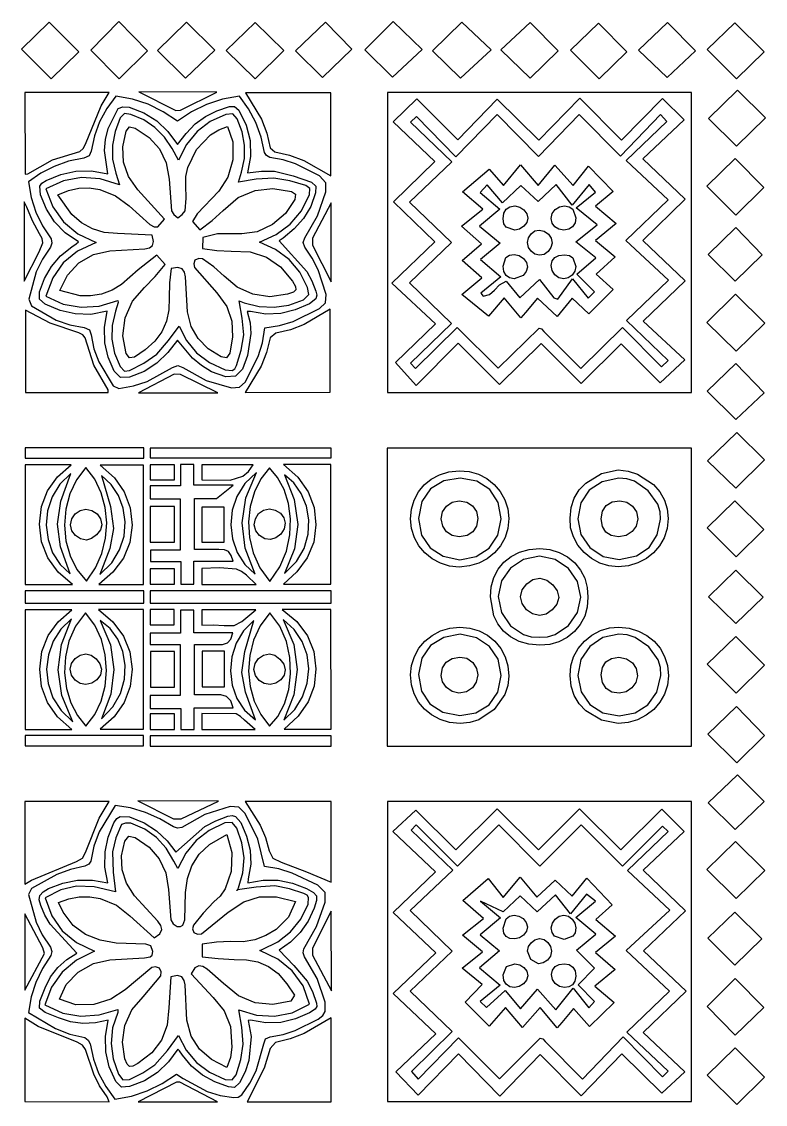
# Model space of a CAD drawing. Header units: millimetres. Extents: x 0 to 526, y 349 to 1015.
# Drawn here: x 462.5 to 525.5, y 669.6 to 761.3 of the extents above; entities that cross this region are included whole.
import ezdxf

# ---------------------------------------------------------------- set-up
doc = ezdxf.new("R2010")
doc.units = ezdxf.units.MM
doc.layers.get('0').update_dxf_attribs({"linetype": 'CONTINUOUS'})

msp = doc.modelspace()

# ---------------------------------------------------------------- linework, layer by layer
at = {"color": 7}
for points in [[(467.377, 758.7249), (464.879, 761.2355), (462.539, 758.9443), (465.039, 756.4326)], [(473.209, 758.7873), (470.774, 761.2677), (468.403, 758.8497), (470.806, 756.4326)], [(478.913, 758.8497), (476.51, 761.2355), (474.043, 758.8185), (476.414, 756.4951)], [(484.745, 758.8185), (482.31, 761.2043), (479.875, 758.8185), (482.31, 756.4326)], [(490.513, 758.9443), (488.27, 761.2355), (485.739, 758.7873), (488.013, 756.5273)], [(496.474, 758.9121), (494.006, 761.2668), (491.602, 758.8809), (493.942, 756.5575)], [(502.305, 758.8819), (499.838, 761.2355), (497.339, 758.7873), (499.709, 756.4951)], [(507.976, 758.7873), (505.606, 761.2043), (503.138, 758.8819), (505.606, 756.4951)], [(513.808, 758.7249), (511.405, 761.1419), (509.034, 758.8497), (511.469, 756.4326)], [(519.609, 758.7873), (517.237, 761.2043), (514.802, 758.8497), (517.205, 756.5273)], [(525.441, 758.7239), (522.941, 761.1731), (520.602, 758.9121), (523.101, 756.4326)], [(525.536, 753.1358), (523.166, 755.4592), (520.73, 753.0733), (523.101, 750.7187)], [(463.052, 748.3953), (465.142, 749.5726), (467.474, 750.2798), (467.751, 750.5226), (467.955, 750.907), (469.268, 754.1404), (469.941, 755.2709), (462.796, 755.2709), (462.828, 748.3641)], [(472.008, 730.4263), (473.17, 730.8028), (475.325, 731.9762), (475.757, 732.1645), (476.189, 731.9762), (478.16, 730.8896), (480.323, 730.2497), (480.996, 730.3122), (481.477, 730.7521), (482.587, 732.9146), (482.95, 734.0851), (483.143, 735.3355), (484.378, 735.5374), (485.546, 735.8925), (487.758, 736.9684), (488.286, 737.4707), (488.334, 738.1613), (487.653, 740.2643), (487.162, 741.2514), (486.54, 742.18), (486.372, 742.5721), (486.54, 742.9642), (487.613, 744.8165), (488.302, 746.8571), (488.294, 747.6149), (487.758, 748.207), (485.743, 749.2156), (484.679, 749.5628), (483.559, 749.7774), (483.288, 749.9218), (483.111, 750.1852), (482.817, 751.4961), (482.366, 752.7358), (481.759, 753.8936), (480.996, 754.9568), (479.539, 754.7032), (478.188, 754.2467), (476.927, 753.6196), (475.741, 752.8539), (474.525, 753.6459), (473.262, 754.2702), (471.933, 754.712), (470.518, 754.9568), (469.751, 753.9093), (469.141, 752.7866), (468.698, 751.5888), (468.436, 750.311), (468.26, 749.8945), (467.795, 749.714), (466.495, 749.4536), (465.287, 749.0156), (464.163, 748.4255), (463.116, 747.7047), (463.349, 746.384), (463.753, 745.1462), (464.319, 743.9786), (465.039, 742.8706), (465.091, 742.5253), (464.974, 742.18), (464.293, 741.1616), (463.774, 740.0877), (463.148, 737.7838), (463.372, 737.219), (465.467, 735.9988), (466.612, 735.5989), (467.826, 735.3667), (468.287, 735.1707), (468.436, 734.7386), (468.667, 733.573), (469.064, 732.4707), (470.294, 730.438), (470.774, 730.2185)], [(475.997, 753.7639), (479.073, 755.3021), (472.473, 755.3334), (475.613, 753.7327)], [(488.718, 755.2397), (481.509, 755.2397), (482.85, 753.0109), (483.307, 751.8316), (483.592, 750.5929), (483.976, 750.2476), (485.24, 749.9686), (486.443, 749.5219), (488.718, 748.207)], [(519.288, 755.2709), (493.525, 755.2709), (493.525, 729.8732), (519.288, 729.8732)], [(494.198, 732.4161), (497.595, 735.6808), (493.909, 739.1338), (497.53, 742.6189), (494.038, 746.0094), (497.53, 749.4321), (494.006, 752.7905), (496.025, 754.7374), (499.485, 751.2522), (502.817, 754.7062), (506.343, 751.221), (509.835, 754.7998), (513.36, 751.221), (516.82, 754.7686), (518.647, 752.9475), (515.154, 749.6516), (518.743, 746.2299), (515.154, 742.7447), (518.743, 739.323), (515.186, 735.9003), (518.711, 732.6356), (516.628, 730.6887), (513.328, 733.9856), (509.931, 730.6263), (506.535, 734.0168), (503.01, 730.5326), (499.517, 734.048), (495.96, 730.4692)], [(470.39, 731.6621), (469.862, 732.859), (469.581, 734.0763), (469.552, 735.358), (469.781, 736.7479), (468.41, 736.4836), (467.082, 736.5167), (465.789, 736.8142), (464.526, 737.3449), (464.045, 737.7682), (464.045, 738.3808), (464.48, 739.5093), (465.075, 740.5315), (465.843, 741.4357), (466.801, 742.2112), (467.153, 742.4619), (467.346, 742.6189), (466.219, 743.3836), (465.323, 744.3064), (464.638, 745.3832), (464.141, 746.6064), (464.081, 747.336), (464.263, 747.6042), (464.622, 747.8305), (465.862, 748.3387), (467.138, 748.6196), (468.462, 748.6469), (469.845, 748.3953), (469.561, 750.3461), (469.633, 751.2961), (469.877, 752.2257), (470.711, 753.921), (471.103, 754.0507), (471.639, 754.0156), (472.893, 753.5552), (473.979, 752.8578), (474.92, 751.9536), (475.741, 750.8757), (476.478, 751.7858), (477.225, 752.6168), (478.101, 753.2499), (479.078, 753.7239), (480.132, 754.078), (480.568, 754.0975), (480.932, 753.7639), (481.547, 752.4978), (481.89, 751.1937), (481.937, 749.8477), (481.67, 748.4587), (482.843, 748.6079), (483.944, 748.6157), (485.538, 748.2031), (487.085, 747.6735), (487.465, 747.336), (487.437, 746.7634), (487.025, 745.6124), (486.42, 744.6009), (485.634, 743.7123), (484.681, 742.933), (484.361, 742.7135), (486.7, 740.1072), (487.132, 739.3113), (487.469, 738.4432), (487.533, 738.0959), (487.449, 737.8043), (486.924, 737.3761), (485.715, 736.863), (484.485, 736.5636), (483.225, 736.506), (481.926, 736.7167), (481.637, 736.7167), (481.895, 735.7803), (481.965, 734.8527), (481.67, 733.0121), (481.243, 731.8338), (480.663, 731.2388), (479.826, 731.1842), (478.625, 731.6309), (477.769, 732.1411), (477.014, 732.7653), (475.741, 734.2996), (474.925, 733.2442), (473.995, 732.3527), (472.92, 731.6504), (471.671, 731.1598), (470.923, 731.1286)], [(471.671, 731.7255), (472.885, 732.3449), (473.979, 733.1067), (474.985, 734.2645), (475.87, 735.4926), (476.503, 734.2782), (477.355, 733.2403), (478.442, 732.4025), (479.778, 731.788), (480.379, 731.7294), (480.599, 731.8718), (480.74, 732.1645), (481.128, 733.4403), (481.348, 734.7386), (481.217, 736.1714), (480.964, 737.6277), (481.381, 737.4707), (482.653, 737.1605), (483.92, 737.0893), (485.175, 737.2717), (486.412, 737.7214), (486.852, 738.1574), (486.764, 738.7573), (486.106, 740.0672), (485.198, 741.1314), (484.056, 741.9673), (482.694, 742.5877), (484.09, 743.2471), (485.278, 744.1181), (486.231, 745.2369), (486.924, 746.6376), (486.956, 747.1321), (486.604, 747.3906), (485.258, 747.7759), (483.912, 748.0188), (482.418, 747.9173), (480.9, 747.6735), (481.157, 748.5211), (481.421, 749.6828), (481.425, 750.8172), (481.206, 751.9341), (480.804, 753.0421), (480.419, 753.4537), (479.843, 753.4186), (478.5, 752.8061), (477.395, 751.9545), (476.513, 750.8631), (475.837, 749.5258), (475.292, 750.5304), (474.629, 751.4941), (473.835, 752.3047), (472.895, 752.9495), (471.8, 753.4186), (471.263, 753.4781), (470.871, 753.1358), (470.451, 751.9809), (470.226, 750.8172), (470.235, 749.635), (470.517, 748.4275), (470.838, 747.454), (469.195, 747.9515), (467.618, 748.0695), (466.089, 747.7934), (464.59, 747.1087), (465.193, 745.589), (466.096, 744.3259), (467.312, 743.3163), (468.852, 742.5565), (467.28, 741.8317), (466.06, 740.8378), (465.17, 739.5717), (464.59, 738.0355), (466.068, 737.3537), (467.574, 737.0815), (469.11, 737.1917), (470.678, 737.659), (470.711, 737.5019), (470.486, 736.7479), (470.204, 735.554), (470.174, 734.3738), (470.396, 733.2121), (470.871, 732.0708), (471.247, 731.6855)], [(513.428, 735.3784), (516.739, 732.0406), (517.313, 732.5761), (513.76, 735.9637), (517.344, 739.3805), (513.727, 742.7359), (517.314, 746.1938), (513.757, 749.5209), (517.2, 752.8266), (516.64, 753.3962), (513.266, 749.8789), (509.776, 753.4001), (506.313, 749.8506), (502.82, 753.3981), (499.327, 749.8194), (495.982, 753.247), (495.472, 752.7573), (498.988, 749.399), (495.397, 745.9743), (498.954, 742.5584), (495.398, 739.1601), (498.949, 735.712), (495.476, 732.3654), (495.91, 731.9031), (499.421, 735.3804), (502.916, 731.9226), (506.375, 735.3111), (506.58, 735.2546), (506.783, 735.0361), (509.903, 731.8953)], [(479.426, 732.8863), (478.35, 733.5778), (477.495, 734.4333), (476.894, 735.4653), (476.574, 736.6855), (476.414, 739.6683), (476.328, 740.0585), (476.129, 740.3433), (475.77, 740.4623), (475.197, 740.3589), (475.068, 739.1425), (475.036, 737.8784), (475.003, 736.8542), (474.799, 735.9003), (474.41, 735.0175), (473.819, 734.205), (473.001, 733.4832), (472.088, 732.8551), (471.663, 732.8004), (471.384, 733.1691), (471.097, 734.6781), (471.303, 736.1988), (471.942, 737.6014), (472.954, 738.7573), (473.855, 739.6956), (474.684, 740.7042), (473.979, 741.4884), (472.408, 740.2643), (471.01, 739.0167), (470.214, 738.5251), (469.301, 738.1925), (468.385, 738.0472), (467.502, 738.0667), (465.776, 738.5066), (466.41, 739.8078), (467.385, 740.8456), (468.614, 741.5528), (470.006, 741.8659), (472.985, 742.0229), (473.356, 742.1117), (473.615, 742.3087), (473.711, 742.654), (473.594, 743.1837), (470.646, 743.3407), (469.541, 743.4275), (468.531, 743.7299), (467.618, 744.2371), (466.801, 744.9423), (465.615, 746.6064), (466.5, 746.979), (467.381, 747.1672), (468.269, 747.1848), (469.172, 747.0453), (470.502, 746.5313), (471.639, 745.6641), (473.402, 744.0947), (473.759, 743.8811), (474.075, 743.8908), (474.651, 744.5346), (472.376, 747.0141), (471.582, 748.1602), (471.159, 749.3804), (471.097, 750.6651), (471.384, 752.0062), (471.671, 752.3554), (472.152, 752.2569), (473.333, 751.4659), (474.219, 750.4914), (474.792, 749.317), (475.036, 747.9251), (475.228, 745.2564), (475.441, 744.9462), (475.773, 744.6595), (476.149, 744.9462), (476.382, 745.2564), (476.486, 746.3235), (476.446, 747.3906), (476.441, 748.1446), (476.605, 748.9259), (477.355, 750.4407), (478.533, 751.6775), (479.23, 752.1125), (479.97, 752.3827), (480.414, 751.0923), (480.419, 749.5687), (480.016, 748.087), (479.234, 746.9205), (477.407, 745.0047), (477.022, 744.3454), (477.632, 743.6548), (478.673, 744.4361), (479.618, 745.2876), (480.889, 746.3674), (482.31, 746.9829), (483.827, 747.1507), (485.386, 746.8883), (485.723, 746.6493), (485.674, 746.1977), (484.901, 745.0272), (483.792, 744.083), (482.502, 743.4743), (481.188, 743.3095), (479.138, 743.3095), (477.888, 742.9954), (477.856, 742.0541), (479.073, 741.8854), (480.291, 741.8337), (481.891, 741.781), (483.284, 741.3401), (484.477, 740.5101), (485.483, 739.2908), (485.742, 738.8499), (485.778, 738.5651), (485.563, 738.3681), (485.066, 738.1925), (483.571, 737.9779), (482.122, 738.1964), (480.799, 738.7973), (479.683, 739.7307), (478.817, 740.5003), (477.856, 741.1753), (477.535, 741.2104), (477.215, 741.0807), (477.115, 740.7666), (477.183, 740.4525), (479.073, 738.3183), (479.911, 737.1605), (480.34, 735.912), (480.407, 734.5874), (480.162, 733.2003), (479.903, 732.7965)], [(503.398, 737.8891), (502.078, 736.3363), (499.825, 738.1525), (501.518, 739.5795), (499.854, 741.0524), (501.486, 742.4667), (499.805, 743.9572), (501.599, 745.393), (499.869, 746.8639), (502.128, 748.7815), (503.342, 747.4043), (504.801, 749.1376), (506.298, 747.4072), (507.7, 749.1249), (509.27, 747.4004), (510.566, 749.0215), (512.645, 746.8853), (511.154, 745.631), (512.887, 744.1864), (511.151, 742.7516), (512.827, 741.3431), (511.192, 739.879), (512.642, 738.5856), (510.585, 736.5294), (509.173, 737.8443), (507.899, 736.3148), (506.226, 737.8452), (505.206, 736.6348), (504.837, 736.2007)], [(525.409, 747.2345), (522.973, 749.6828), (520.569, 747.3282), (523.037, 744.8799)], [(509.194, 739.4791), (510.54, 737.8472), (511.053, 738.3808), (509.578, 739.8878), (511.181, 741.2689), (509.483, 742.6189), (511.277, 744.0625), (509.515, 745.5071), (511.148, 746.8258), (510.604, 747.4852), (509.162, 745.7265), (507.816, 747.4852), (506.278, 746.0406), (504.836, 747.3906), (503.266, 745.9148), (501.985, 747.453), (501.376, 746.7946), (503.041, 745.3813), (501.311, 743.9377), (503.074, 742.5243), (501.408, 741.1431), (503.138, 739.6673), (501.44, 738.2861), (501.632, 738.0355), (502.176, 738.1691), (502.597, 738.5456), (503.025, 738.9796), (503.587, 739.2908), (504.74, 737.8784), (506.406, 739.4478), (507.624, 737.8784), (507.945, 737.7838)], [(464.013, 741.7713), (464.33, 742.5282), (464.279, 742.8969), (464.045, 743.3095), (463.469, 744.4039), (462.988, 745.5695), (462.764, 746.0094), (462.764, 739.2908)], [(488.75, 745.9148), (487.181, 742.933), (487.181, 742.336), (488.75, 739.2284)], [(503.587, 743.8586), (503.395, 744.1532), (503.33, 744.5648), (503.395, 745.0418), (503.587, 745.3852), (503.898, 745.5939), (504.324, 745.6641), (504.737, 745.5598), (505.084, 745.3227), (505.324, 744.9969), (505.413, 744.6283), (505.319, 744.2595), (505.072, 743.9377), (504.724, 743.7094), (504.324, 743.6236)], [(508.035, 743.6958), (507.7, 743.8977), (507.48, 744.2059), (507.4, 744.597), (507.49, 745.0155), (507.733, 745.3539), (508.089, 745.5812), (508.521, 745.6641), (508.928, 745.5949), (509.23, 745.3969), (509.483, 744.6595), (509.412, 744.2195), (509.21, 743.8938), (508.887, 743.6928), (508.457, 743.6236)], [(506.016, 741.5889), (505.69, 741.822), (505.465, 742.1556), (505.381, 742.5555), (505.464, 742.9652), (505.686, 743.3134), (506.003, 743.5494), (506.375, 743.6236), (506.806, 743.5309), (507.159, 743.2861), (507.393, 742.9349), (507.464, 742.5243), (507.37, 742.1331), (507.127, 741.7947), (506.788, 741.5625), (506.406, 741.4884)], [(525.279, 741.5206), (523.036, 743.843), (520.698, 741.5518), (522.973, 739.2908)], [(503.871, 739.5668), (503.578, 739.7814), (503.394, 740.1199), (503.33, 740.5784), (503.566, 741.3002), (503.858, 741.4874), (504.259, 741.5518), (504.682, 741.4591), (505.049, 741.2182), (505.3, 740.8758), (505.381, 740.4837), (505.282, 740.1014), (505.025, 739.7814), (504.259, 739.4791)], [(508.044, 739.5766), (507.7, 739.8322), (507.471, 740.194), (507.4, 740.6096), (507.49, 741.0075), (507.709, 741.3002), (508.053, 741.4747), (508.521, 741.5196), (508.942, 741.4562), (509.242, 741.2689), (509.483, 740.5471), (509.394, 740.155), (509.162, 739.8127), (508.834, 739.5708), (508.457, 739.4791)], [(525.504, 735.7432), (523.005, 738.1925), (520.569, 735.8057), (523.069, 733.3574)], [(469.877, 730.0927), (468.66, 732.1957), (467.922, 734.4879), (467.722, 734.7542), (467.377, 734.9268), (464.942, 735.7432), (462.86, 736.8425), (462.86, 729.8723), (469.877, 729.8723)], [(488.686, 729.9035), (488.686, 736.9362), (486.475, 735.633), (485.308, 735.1795), (484.073, 734.8956), (483.592, 734.4879), (483.292, 733.2677), (482.835, 732.0972), (481.477, 729.8723)], [(525.441, 729.841), (523.037, 732.3215), (520.602, 729.9669), (523.037, 727.581)], [(475.998, 731.3802), (475.452, 731.4115), (472.441, 729.841), (479.17, 729.841)], [(525.472, 724.1593), (523.133, 726.4827), (520.633, 724.0959), (523.036, 721.7734)], [(472.889, 725.1952), (462.828, 725.1952), (462.828, 724.3154), (472.889, 724.3154)], [(488.75, 725.164), (473.433, 725.164), (473.433, 724.3475), (488.75, 724.3475)], [(519.288, 725.163), (493.493, 725.163), (493.493, 699.9223), (519.288, 699.9223)], [(465.627, 714.6656), (464.754, 715.8634), (464.225, 717.2134), (464.045, 718.7282), (464.223, 720.206), (464.742, 721.5335), (465.586, 722.7147), (466.737, 723.7506), (462.828, 723.7506), (462.828, 713.6102), (466.833, 713.6102)], [(468.799, 715.009), (469.343, 716.2331), (469.656, 717.5246), (469.745, 718.8414), (469.616, 720.1416), (469.276, 721.3842), (468.73, 722.5284), (467.987, 723.5311), (467.189, 722.4757), (466.622, 721.274), (466.284, 719.9787), (466.176, 718.6414), (466.296, 717.3119), (466.644, 716.0429), (467.218, 714.8861), (468.019, 713.8931)], [(472.857, 723.7194), (469.204, 723.7194), (470.396, 722.6552), (471.235, 721.4476), (471.732, 720.1035), (471.896, 718.6336), (471.708, 717.1734), (471.16, 715.8517), (470.274, 714.6647), (469.076, 713.6102), (472.857, 713.6102)], [(477.119, 715.5884), (480.451, 715.5884), (480.297, 716.0712), (480.059, 716.3921), (479.712, 716.555), (479.234, 716.5609), (477.183, 716.5609), (477.183, 720.8936), (479.041, 720.8936), (480.451, 722.0241), (477.119, 722.0241), (477.119, 723.7818), (475.997, 723.7818), (475.997, 721.9607), (473.433, 721.9607), (473.433, 720.8624), (475.965, 720.8624), (475.965, 716.5296), (473.466, 716.5296), (473.466, 715.5562), (476.03, 715.5562), (476.03, 713.6415), (477.119, 713.6415)], [(475.484, 723.7506), (473.434, 723.7506), (473.434, 722.464), (475.484, 722.464)], [(481.279, 722.7859), (481.744, 723.1741), (482.15, 723.7506), (477.792, 723.7506), (477.792, 722.4631), (480.211, 722.4357)], [(484.413, 715.1016), (484.974, 716.4311), (485.265, 717.8026), (485.311, 719.1633), (485.134, 720.4644), (484.763, 721.6535), (484.219, 722.6825), (483.527, 723.4999), (482.807, 722.5567), (482.262, 721.4506), (481.91, 720.2264), (481.765, 718.9282), (481.843, 717.5987), (482.158, 716.2819), (482.725, 715.0217), (483.559, 713.8619)], [(488.718, 723.7818), (484.713, 723.7818), (485.942, 722.6952), (486.8, 721.4701), (487.305, 720.1221), (487.469, 718.6648), (487.278, 717.1871), (486.728, 715.8586), (485.86, 714.6783), (484.713, 713.6415), (488.718, 713.6415)], [(512.282, 715.1846), (511.521, 715.4196), (510.812, 715.803), (510.184, 716.3141), (509.661, 716.9325), (509.273, 717.6377), (509.044, 718.4102), (509.002, 719.2296), (509.076, 720.125), (509.344, 720.9229), (509.774, 721.6164), (510.328, 722.2007), (511.665, 723.0132), (513.072, 723.3107), (513.909, 723.2151), (514.701, 722.9644), (516.063, 722.067), (516.591, 721.4574), (516.987, 720.7639), (517.231, 720.005), (517.301, 719.1984), (517.209, 718.3478), (516.964, 717.5714), (516.582, 716.8808), (516.075, 716.2868), (515.457, 715.801), (514.741, 715.4372), (513.942, 715.205), (513.072, 715.1172)], [(465.83, 716.7901), (465.568, 718.7116), (465.856, 720.6576), (466.704, 722.9976), (465.769, 722.0934), (465.118, 721.0233), (464.741, 719.849), (464.63, 718.6297), (464.774, 717.426), (465.163, 716.2995), (465.79, 715.3114), (466.641, 714.5203)], [(470.169, 715.4343), (470.842, 716.5365), (471.212, 717.7118), (471.303, 718.9087), (471.136, 720.0723), (470.731, 721.1511), (470.112, 722.0914), (469.3, 722.8405), (470.073, 720.206), (470.318, 718.3663), (470.022, 716.6682), (469.172, 714.4579)], [(481.479, 716.6896), (481.209, 718.8375), (481.521, 720.9609), (482.438, 723.0912), (481.443, 722.1607), (480.756, 721.076), (480.362, 719.8948), (480.247, 718.6726), (480.398, 717.4651), (480.803, 716.3277), (481.444, 715.3172), (482.31, 714.4891)], [(485.822, 715.5445), (486.481, 716.6691), (486.818, 717.8679), (486.865, 719.0813), (486.655, 720.2498), (486.219, 721.316), (485.594, 722.2202), (484.809, 722.903), (485.634, 720.7951), (485.927, 718.7038), (485.661, 716.6252), (484.809, 714.5525)], [(498.782, 715.168), (498.008, 715.406), (497.305, 715.7815), (496.693, 716.279), (496.188, 716.8827), (495.806, 717.5753), (495.564, 718.3429), (495.479, 719.1671), (495.558, 719.9982), (495.783, 720.7629), (496.145, 721.4486), (496.633, 722.0436), (497.235, 722.5333), (497.94, 722.9069), (498.737, 723.1488), (499.613, 723.2483), (500.447, 723.1839), (501.229, 722.9556), (501.941, 722.5821), (502.566, 722.0826), (503.082, 721.4759), (503.475, 720.7805), (503.723, 720.0148), (503.811, 719.1984), (503.727, 718.3654), (503.488, 717.5938), (503.108, 716.8983), (502.601, 716.2946), (501.983, 715.7961), (501.269, 715.4196), (500.474, 715.1777), (499.613, 715.086)], [(501.029, 715.9932), (502.14, 716.6984), (502.885, 717.7752), (503.17, 719.1671), (502.913, 720.5678), (502.193, 721.6593), (501.088, 722.3675), (499.677, 722.6201), (498.294, 722.386), (497.183, 721.71), (496.438, 720.6342), (496.153, 719.1984), (496.401, 717.8016), (497.13, 716.714), (498.244, 715.998), (499.646, 715.7132)], [(514.624, 716.0322), (515.683, 716.754), (516.358, 717.8113), (516.661, 719.1359), (516.626, 719.7758), (516.421, 720.4088), (515.607, 721.5491), (514.439, 722.3548), (513.791, 722.5674), (513.135, 722.6211), (511.702, 722.306), (510.608, 721.5891), (509.905, 720.5239), (509.643, 719.1671), (509.91, 717.8328), (510.672, 716.7345), (511.801, 715.9883), (513.167, 715.7142)], [(498.999, 717.7723), (498.52, 718.0835), (498.203, 718.5604), (498.076, 719.1671), (498.198, 719.7514), (498.532, 720.2421), (499.021, 720.5795), (499.614, 720.7054), (500.237, 720.5932), (500.735, 720.2811), (501.064, 719.8051), (501.184, 719.1984), (501.073, 718.5604), (500.759, 718.0757), (500.264, 717.7684), (499.614, 717.6601)], [(512.481, 717.7587), (512.018, 718.0493), (511.73, 718.5214), (511.63, 719.1671), (511.74, 719.809), (512.054, 720.3015), (512.549, 720.6107), (513.199, 720.7054), (513.792, 720.5805), (514.281, 720.243), (514.615, 719.7524), (514.738, 719.1671), (514.6, 718.5614), (514.257, 718.0844), (513.747, 717.7723), (513.104, 717.6601)], [(525.409, 718.2561), (522.941, 720.7054), (520.602, 718.4132), (523.069, 715.9649)], [(467.525, 717.468), (467.094, 717.7499), (466.788, 718.1674), (466.673, 718.6648), (466.779, 719.1623), (467.065, 719.5827), (467.484, 719.8743), (467.987, 719.9836), (468.494, 719.888), (468.924, 719.5944), (469.221, 719.1662), (469.333, 718.6648), (469.208, 718.2298), (468.892, 717.8211), (468.468, 717.5129), (468.019, 717.3773)], [(475.484, 720.203), (473.434, 720.203), (473.434, 717.189), (475.484, 717.189)], [(479.683, 720.1718), (477.792, 720.1718), (477.792, 717.189), (479.683, 717.189)], [(483.125, 717.4816), (482.682, 717.7548), (482.367, 718.1683), (482.246, 718.6648), (482.334, 719.1808), (482.611, 719.611), (483.026, 719.9055), (483.527, 720.0148), (484.022, 719.9124), (484.453, 719.6383), (484.758, 719.2471), (484.873, 718.7906), (484.778, 718.3146), (484.489, 717.8767), (484.081, 717.5499), (483.624, 717.4095)], [(505.503, 708.5527), (504.674, 708.7946), (503.955, 709.1721), (503.354, 709.6706), (502.876, 710.2744), (502.528, 710.9688), (502.241, 712.5744), (502.318, 713.4259), (502.541, 714.2052), (502.902, 714.8997), (503.391, 715.4977), (503.998, 715.9854), (504.715, 716.3492), (505.531, 716.5765), (506.438, 716.6555), (507.289, 716.5716), (508.075, 716.3307), (508.779, 715.9503), (509.386, 715.4469), (509.879, 714.8373), (510.241, 714.1389), (510.456, 713.3683), (510.508, 712.5432), (510.454, 711.6994), (510.232, 710.9201), (509.862, 710.2227), (509.362, 709.6189), (508.751, 709.1263), (508.047, 708.7595), (507.271, 708.5323), (506.438, 708.4611)], [(507.09, 709.1887), (507.737, 709.3779), (508.85, 710.13), (509.615, 711.241), (509.899, 712.5432), (509.624, 713.8551), (508.85, 714.9641), (507.728, 715.7259), (506.406, 715.9961), (505.041, 715.7142), (503.939, 714.9836), (503.198, 713.9126), (502.914, 712.6056), (503.189, 711.2322), (503.939, 710.1144), (505.05, 709.3789), (505.705, 709.1936), (506.406, 709.1526)], [(475.484, 714.929), (473.433, 714.929), (473.433, 713.6415), (475.484, 713.6415)], [(481.573, 714.3954), (481.171, 714.7144), (480.74, 714.8978), (479.289, 715.0119), (477.792, 714.9602), (477.792, 713.6102), (482.406, 713.6102)], [(505.813, 711.1132), (505.292, 711.4799), (504.928, 711.993), (504.805, 712.5744), (504.947, 713.1684), (505.321, 713.6776), (505.845, 714.0267), (506.438, 714.1438), (507.018, 713.977), (507.54, 713.5868), (507.912, 713.0669), (508.04, 712.5119), (507.862, 711.953), (507.476, 711.4595), (506.964, 711.1073), (506.406, 710.9737)], [(525.344, 712.5432), (523.036, 714.8344), (520.73, 712.5744), (523.036, 710.3143)], [(472.889, 713.0767), (462.828, 713.0767), (462.828, 712.0408), (472.889, 712.0408)], [(488.75, 713.0767), (473.433, 713.0767), (473.433, 712.0408), (488.75, 712.0408)], [(465.586, 702.4126), (464.73, 703.623), (464.227, 704.9681), (464.077, 706.4517), (464.259, 707.948), (464.79, 709.2814), (465.645, 710.4567), (466.801, 711.4751), (462.828, 711.4751), (462.828, 701.3347), (466.801, 701.3347)], [(472.857, 711.5063), (469.044, 711.5063), (470.274, 710.448), (471.167, 709.2502), (471.711, 707.9178), (471.895, 706.4517), (471.723, 704.9779), (471.211, 703.6269), (470.368, 702.4174), (469.204, 701.3659), (472.857, 701.3659)], [(475.452, 711.5063), (473.433, 711.5063), (473.433, 710.1885), (475.452, 710.1885)], [(477.151, 703.1558), (480.451, 703.1558), (480.246, 703.7645), (479.887, 704.1176), (479.402, 704.2639), (478.817, 704.2551), (477.184, 704.2551), (477.184, 708.5245), (479.041, 708.5245), (479.554, 708.5362), (479.971, 708.662), (480.267, 708.9702), (480.419, 709.5291), (477.119, 709.5291), (477.119, 711.4439), (475.998, 711.4439), (475.998, 709.4979), (473.434, 709.4979), (473.434, 708.5245), (475.965, 708.5245), (475.965, 704.2239), (473.434, 704.2239), (473.434, 703.1246), (476.029, 703.1246), (476.029, 701.3347), (477.151, 701.3347)], [(480.527, 710.1514), (481.197, 710.4714), (482.375, 711.476), (477.792, 711.476), (477.792, 710.1573), (478.774, 710.1885), (479.683, 710.1261)], [(488.718, 711.5073), (484.618, 711.5073), (485.847, 710.4665), (486.74, 709.2785), (487.285, 707.949), (487.469, 706.4839), (487.315, 705.013), (486.808, 703.666), (485.96, 702.4486), (484.778, 701.3669), (488.75, 701.3669)], [(465.935, 704.2054), (465.627, 706.3776), (465.914, 708.5332), (466.769, 710.6908), (465.866, 709.8422), (465.207, 708.8151), (464.8, 707.6661), (464.654, 706.4488), (464.779, 705.2178), (465.183, 704.0288), (465.875, 702.9363), (466.865, 701.9941)], [(468.729, 702.5998), (469.27, 703.7459), (469.605, 705.0052), (469.725, 706.3269), (469.626, 707.6602), (469.302, 708.9556), (468.747, 710.1602), (467.955, 711.2244), (467.114, 710.0763), (466.549, 708.8093), (466.243, 707.4759), (466.18, 706.1269), (466.34, 704.815), (466.706, 703.5909), (467.261, 702.5081), (467.987, 701.6176)], [(470.263, 703.2621), (470.903, 704.3926), (471.244, 705.5836), (471.307, 706.7814), (471.113, 707.9324), (470.684, 708.9819), (470.041, 709.8773), (469.204, 710.565), (470.053, 708.4923), (470.345, 706.4166), (470.092, 704.3351), (469.3, 702.2458)], [(481.493, 704.4989), (481.197, 706.1698), (481.441, 707.9343), (482.214, 710.565), (481.332, 709.6862), (480.706, 708.6405), (480.337, 707.4886), (480.223, 706.2879), (480.367, 705.0949), (480.768, 703.9693), (481.426, 702.9685), (482.342, 702.1511)], [(484.244, 702.4467), (484.795, 703.5031), (485.16, 704.7262), (485.322, 706.0557), (485.262, 707.432), (484.96, 708.7917), (484.4, 710.0763), (483.559, 711.2244), (482.741, 710.1163), (482.175, 708.8932), (481.854, 707.5998), (481.765, 706.28), (481.899, 704.9779), (482.244, 703.7372), (482.791, 702.6018), (483.527, 701.6176)], [(485.67, 703.0358), (486.33, 704.099), (486.724, 705.2578), (486.852, 706.4605), (486.712, 707.6544), (486.304, 708.7868), (485.627, 709.8062), (484.681, 710.6596), (485.601, 708.5264), (485.891, 706.402), (485.591, 704.2707), (484.745, 702.1199)], [(498.788, 701.9375), (497.981, 702.1843), (497.265, 702.5618), (496.653, 703.0573), (496.157, 703.6581), (495.789, 704.3497), (495.559, 705.1174), (495.479, 705.9504), (495.564, 706.7639), (495.806, 707.5227), (496.189, 708.2104), (496.698, 708.8103), (497.313, 709.3058), (498.021, 709.6803), (498.803, 709.9173), (499.646, 710.0003), (500.505, 709.9183), (501.296, 709.6832), (502.005, 709.3097), (502.617, 708.8103), (503.118, 708.2016), (503.493, 707.4964), (503.729, 706.7102), (503.811, 705.8557), (503.723, 705.0598), (503.476, 704.3097), (502.574, 703.0222), (501.256, 702.1472), (500.49, 701.9122), (499.677, 701.8371)], [(511.651, 702.117), (510.316, 702.9246), (509.765, 703.5099), (509.34, 704.2083), (509.075, 705.013), (509.002, 705.9182), (509.055, 706.7287), (509.292, 707.4964), (509.688, 708.2006), (510.215, 708.819), (510.851, 709.3292), (511.565, 709.7106), (512.336, 709.9417), (513.135, 710.0003), (513.996, 709.9027), (514.787, 709.6667), (515.497, 709.2999), (516.111, 708.8142), (516.616, 708.2201), (516.997, 707.5276), (517.241, 706.7463), (517.333, 705.887), (517.254, 705.0822), (517.005, 704.3273), (516.607, 703.6396), (516.079, 703.0378), (515.442, 702.5394), (514.715, 702.1609), (513.918, 701.9209), (513.072, 701.8371)], [(501.016, 702.7354), (502.129, 703.4104), (502.88, 704.4921), (503.17, 705.9182), (502.908, 707.2837), (502.18, 708.3674), (501.075, 709.097), (499.677, 709.4033), (498.289, 709.1292), (497.17, 708.4337), (496.424, 707.3676), (496.153, 705.9816), (496.406, 704.5848), (497.118, 703.5011), (498.221, 702.7939), (499.646, 702.5276)], [(514.507, 702.7354), (515.592, 703.4192), (516.344, 704.497), (516.693, 705.9191), (516.662, 706.5834), (516.466, 707.2223), (515.671, 708.344), (514.498, 709.1243), (513.828, 709.336), (513.135, 709.4033), (511.779, 709.1243), (510.668, 708.3674), (509.919, 707.2584), (509.643, 705.9191), (509.946, 704.5233), (510.672, 703.4426), (511.766, 702.7442), (513.167, 702.4964)], [(525.472, 706.7668), (523.036, 709.2151), (520.601, 706.8604), (523.069, 704.4121)], [(467.483, 705.2383), (467.061, 705.5222), (466.765, 705.9416), (466.641, 706.4527), (466.756, 706.9316), (467.061, 707.3432), (467.492, 707.631), (467.987, 707.7393), (468.435, 707.6183), (468.86, 707.3081), (469.176, 706.8916), (469.301, 706.4527), (469.208, 705.9552), (468.92, 705.5339), (468.493, 705.2432), (467.987, 705.1339)], [(475.484, 707.9285), (473.466, 707.9285), (473.466, 704.9145), (475.484, 704.9145)], [(479.714, 707.9597), (477.824, 707.9597), (477.824, 704.9457), (479.714, 704.9457)], [(483.083, 705.2207), (482.65, 705.4948), (482.344, 705.9113), (482.214, 706.4215), (482.32, 706.9189), (482.607, 707.3393), (483.025, 707.631), (483.527, 707.7393), (483.99, 707.6173), (484.416, 707.3003), (484.735, 706.8653), (484.873, 706.3893), (484.782, 705.9465), (484.497, 705.5495), (484.081, 705.2598), (483.592, 705.1339)], [(499.007, 704.5497), (498.528, 704.8823), (498.198, 705.3563), (498.076, 705.9182), (498.185, 706.5561), (498.5, 707.0409), (498.995, 707.3491), (499.646, 707.4564), (500.255, 707.3715), (500.751, 707.0097), (501.078, 706.4946), (501.184, 705.9504), (501.05, 705.3388), (500.719, 704.8511), (500.219, 704.5282), (499.581, 704.4112)], [(512.535, 704.5068), (512.05, 704.816), (511.74, 705.3085), (511.63, 705.9504), (511.73, 706.5961), (512.022, 707.0682), (512.495, 707.3589), (513.135, 707.4574), (513.778, 707.3218), (514.281, 706.9901), (514.605, 706.4995), (514.705, 705.887), (514.578, 705.3261), (514.238, 704.855), (513.746, 704.5321), (513.167, 704.4121)], [(525.472, 700.8324), (523.101, 703.2816), (520.666, 700.927), (523.133, 698.509)], [(475.484, 702.6535), (473.434, 702.6535), (473.434, 701.3347), (475.484, 701.3347)], [(481.413, 702.1199), (481.072, 702.4457), (480.708, 702.6535), (477.792, 702.6847), (477.792, 701.3347), (482.31, 701.3347)], [(472.857, 700.8324), (462.828, 700.8324), (462.828, 699.9536), (472.857, 699.9536)], [(488.75, 700.8012), (473.433, 700.8012), (473.433, 699.9223), (488.75, 699.9223)], [(525.441, 695.2443), (523.166, 697.5053), (520.698, 695.1194), (522.973, 692.8584)], [(463.372, 688.5891), (467.185, 690.1585), (467.69, 690.4414), (467.955, 690.9125), (469.108, 693.8319), (469.941, 695.2443), (462.796, 695.2443), (462.796, 688.2438)], [(471.842, 670.28357), (473.178, 670.73323), (474.441, 671.35944), (475.646, 672.13782), (476.222, 671.79253), (478.248, 670.69421), (479.349, 670.34502), (480.516, 670.16066), (480.888, 670.21529), (481.188, 670.41135), (481.876, 671.39261), (482.406, 672.44409), (483.047, 674.71289), (483.187, 675.14012), (483.591, 675.30887), (484.682, 675.50493), (485.711, 675.83852), (487.661, 676.8159), (488.044, 677.1124), (488.25, 677.444), (488.237, 678.2605), (487.565, 680.2581), (486.507, 682.0899), (486.392, 682.4313), (486.443, 682.7493), (487.521, 684.6455), (488.237, 686.7056), (488.245, 687.5337), (487.629, 688.1492), (485.467, 689.1811), (484.322, 689.5225), (483.111, 689.7196), (482.546, 692.0576), (481.477, 694.2084), (480.932, 694.7536), (480.195, 694.8053), (478.06, 694.1382), (476.094, 693.0467), (475.741, 692.9803), (475.389, 693.0789), (474.235, 693.7695), (473.029, 694.3186), (471.77, 694.7029), (470.454, 694.899), (469.105, 692.6624), (468.656, 691.4646), (468.403, 690.1897), (468.219, 689.9234), (467.89, 689.7508), (466.671, 689.4825), (465.511, 689.068), (463.372, 687.8673), (463.116, 687.3649), (463.78, 685.0298), (464.287, 683.9344), (464.974, 682.9063), (465.087, 682.5454), (465.006, 682.1845), (464.292, 681.0891), (463.737, 679.9245), (463.344, 678.6877), (463.116, 677.3816), (465.407, 676.019), (466.622, 675.54881), (467.89, 675.24644), (468.175, 675.03868), (468.339, 674.71289), (468.615, 673.43413), (469.056, 672.23244), (469.659, 671.10095), (470.422, 670.03484)], [(479.202, 695.2765), (472.376, 695.3077), (475.389, 693.7695), (476.062, 693.7695)], [(488.75, 695.2443), (481.477, 695.2443), (482.751, 693.2398), (483.198, 692.1854), (483.496, 691.0695), (483.804, 690.4297), (484.521, 690.0961), (486.671, 689.2953), (488.75, 688.4008)], [(519.288, 695.2443), (493.525, 695.2443), (493.525, 669.84657), (519.288, 669.84657)], [(480.067, 671.07072), (478.911, 671.50575), (477.86, 672.07928), (476.935, 672.82353), (476.157, 673.77065), (475.901, 674.11595), (475.773, 674.27298), (474.97, 673.19907), (474.035, 672.29875), (472.944, 671.59354), (471.671, 671.10193), (470.998, 671.06291), (470.518, 671.54184), (469.954, 672.77475), (469.657, 674.03792), (469.63, 675.34691), (469.877, 676.7222), (468.797, 676.5086), (467.727, 676.4511), (466.674, 676.5759), (465.647, 676.9105), (464.535, 677.3826), (464.053, 677.7464), (464.088, 678.3278), (464.526, 679.4534), (464.991, 680.382), (465.607, 681.1877), (466.355, 681.8636), (467.217, 682.404), (464.942, 684.8532), (464.51, 685.6024), (464.174, 686.4227), (464.021, 686.9045), (464.085, 687.2859), (464.354, 687.5971), (464.814, 687.8673), (466.023, 688.3286), (467.258, 688.5735), (468.527, 688.5822), (469.845, 688.3374), (469.597, 689.6883), (469.609, 690.9749), (469.867, 692.2137), (470.358, 693.4242), (470.608, 693.7938), (470.895, 693.9811), (471.671, 693.9265), (472.914, 693.4378), (473.967, 692.7531), (474.857, 691.9084), (475.613, 690.9437), (478.049, 693.1101), (478.99, 693.6085), (480.003, 693.9889), (480.372, 694.0601), (480.667, 693.9694), (481.092, 693.4554), (481.589, 692.2985), (481.894, 691.1281), (481.957, 689.9273), (481.733, 688.6827), (481.701, 688.3374), (483, 688.5822), (484.256, 688.5735), (485.477, 688.3286), (486.667, 687.8673), (487.268, 687.5454), (487.529, 687.2469), (487.52, 686.8431), (487.309, 686.2032), (486.803, 685.101), (486.123, 684.147), (485.299, 683.3336), (484.361, 682.6557), (485.582, 681.3603), (486.732, 680.0181), (487.176, 679.1393), (487.501, 678.1658), (487.537, 677.8664), (487.405, 677.6518), (486.924, 677.3494), (485.729, 676.8237), (484.497, 676.5291), (483.229, 676.4891), (481.926, 676.7222), (481.733, 676.69), (481.989, 675.34009), (481.793, 673.30733), (481.472, 672.34753), (480.996, 671.41602), (480.58, 671.03171)], [(499.549, 673.86429), (496.12, 670.38013), (494.23, 672.35728), (497.627, 675.55956), (494.006, 678.9823), (497.627, 682.4352), (494.006, 685.8257), (497.595, 689.2796), (493.974, 692.7014), (495.928, 694.4913), (499.325, 691.1319), (502.817, 694.6161), (506.31, 691.1319), (509.803, 694.6161), (513.296, 691.1319), (516.756, 694.5849), (518.647, 692.7014), (515.186, 689.4367), (518.775, 685.9828), (515.218, 682.5922), (518.839, 679.1705), (515.186, 675.68538), (518.712, 672.35728), (516.756, 670.53717), (513.392, 673.86429), (509.932, 670.31673), (506.47, 673.80186), (503.042, 670.28551)], [(480.708, 672.1066), (481.096, 673.38243), (481.316, 674.68169), (481.197, 676.1292), (480.932, 677.6011), (482.445, 677.1495), (483.953, 677.048), (485.447, 677.3407), (486.924, 678.0722), (486.372, 679.6309), (485.462, 680.8892), (484.234, 681.8773), (482.727, 682.6244), (482.918, 682.7181), (484.241, 683.3472), (485.326, 684.1978), (486.177, 685.2658), (486.796, 686.5485), (486.848, 687.0977), (486.719, 687.3074), (486.443, 687.4586), (485.222, 687.8555), (483.976, 688.0867), (482.41, 687.9726), (480.832, 687.7499), (480.805, 687.679), (480.772, 687.7414), (480.832, 687.7499), (480.9, 687.9297), (481.281, 689.2006), (481.377, 690.4687), (481.202, 691.7309), (480.772, 692.9843), (480.368, 693.4515), (479.746, 693.4242), (478.423, 692.7892), (477.327, 691.9289), (476.448, 690.8501), (475.773, 689.5625), (475.421, 690.1897), (474.783, 691.2773), (473.971, 692.1795), (472.978, 692.8877), (471.8, 693.392), (471.327, 693.4164), (470.999, 693.2983), (470.507, 692.1483), (470.23, 690.9749), (470.298, 689.2562), (470.487, 687.5844), (468.69, 687.9999), (467.194, 688.0633), (465.854, 687.7609), (464.526, 687.082), (465.092, 685.5497), (465.976, 684.2914), (467.184, 683.2984), (468.723, 682.561), (467.184, 681.8012), (465.972, 680.7916), (465.079, 679.5285), (464.494, 678.0088), (466.015, 677.328), (467.551, 677.0558), (469.104, 677.166), (470.679, 677.6323), (470.679, 677.3816), (470.243, 676.0677), (470.121, 674.75972), (470.295, 673.45169), (470.742, 672.13782), (471.123, 671.67157), (471.672, 671.69888), (472.805, 672.25584), (473.819, 672.95424), (474.888, 674.15886), (475.838, 675.43469), (476.48, 674.1891), (477.351, 673.14249), (478.451, 672.30852), (479.779, 671.69888), (480.376, 671.66766)], [(513.482, 675.29912), (516.827, 671.92908), (517.311, 672.39337), (513.793, 675.71658), (517.412, 679.1695), (513.755, 682.6225), (517.439, 686.0501), (513.852, 689.3996), (517.293, 692.7024), (516.824, 693.1618), (513.423, 689.7673), (509.934, 693.2554), (506.437, 689.7673), (502.949, 693.2554), (499.452, 689.7683), (495.96, 693.2535), (495.522, 692.8077), (499.051, 689.4357), (495.46, 686.011), (499.016, 682.5581), (495.461, 679.1676), (499.015, 675.75269), (495.573, 672.37971), (496.12, 671.72327), (499.548, 675.23767), (503.01, 671.74472), (506.469, 675.19377), (506.674, 675.13622), (506.879, 674.91579), (510.054, 671.71936)], [(478.619, 673.38438), (477.612, 674.26518), (476.91, 675.37032), (476.543, 676.7222), (476.382, 679.7041), (476.309, 680.0952), (476.11, 680.379), (475.742, 680.499), (475.165, 680.3947), (475.004, 677.7581), (474.873, 676.2892), (474.387, 675.02698), (473.553, 673.95207), (472.377, 673.04884), (471.958, 672.83035), (471.675, 672.80499), (471.471, 673.00496), (471.287, 673.45657), (471.077, 674.86311), (471.287, 676.2784), (471.882, 677.5933), (472.825, 678.6994), (474.331, 680.4893), (474.351, 680.8033), (474.203, 681.1174), (473.882, 681.2306), (473.562, 681.1799), (471.319, 679.2963), (470.101, 678.4897), (468.64, 678.0439), (467.125, 678.0293), (465.744, 678.5111), (466.315, 679.7372), (467.334, 680.7877), (468.623, 681.531), (470.006, 681.8392), (472.954, 681.9963), (473.415, 682.086), (473.589, 682.2392), (473.658, 682.5298), (473.486, 683.0087), (473.05, 683.158), (470.55, 683.2516), (469.177, 683.4828), (467.959, 683.9666), (466.914, 684.744), (466.064, 685.8579), (465.648, 686.6743), (466.532, 686.9972), (467.414, 687.164), (468.301, 687.1728), (469.204, 687.0196), (470.562, 686.4461), (471.703, 685.5438), (473.755, 683.6915), (474.242, 684.031), (474.407, 684.386), (474.326, 684.7469), (474.075, 685.1039), (472.088, 687.2391), (471.431, 688.3091), (471.063, 689.4445), (471.007, 690.6384), (471.287, 691.885), (471.612, 692.3132), (472.152, 692.1991), (473.328, 691.3846), (474.199, 690.3867), (474.753, 689.188), (474.973, 687.7726), (475.165, 685.2298), (475.365, 684.8884), (475.709, 684.665), (476.007, 684.6426), (476.198, 684.7703), (476.349, 685.2298), (476.414, 687.522), (476.59, 688.7071), (476.959, 689.7976), (477.568, 690.771), (478.465, 691.6031), (479.907, 692.4507), (480.345, 690.9086), (480.287, 689.2992), (479.767, 687.837), (479.344, 687.2284), (478.817, 686.7368), (477.916, 685.7945), (477.087, 684.7586), (477.018, 684.4445), (477.119, 684.1314), (477.44, 684.0017), (477.76, 684.0368), (480.035, 685.8579), (481.354, 686.7368), (482.682, 687.1728), (484.113, 687.1776), (485.739, 686.768), (485.15, 685.4375), (484.105, 684.4133), (483.22, 683.8856), (482.286, 683.5306), (481.292, 683.3579), (480.227, 683.3775), (479.037, 683.3384), (477.824, 683.158), (477.824, 682.0899), (479.186, 681.9329), (480.548, 681.8704), (481.579, 681.8431), (482.55, 681.651), (483.45, 681.2706), (484.265, 680.6775), (485.014, 679.8104), (485.642, 678.8252), (485.354, 678.3229), (483.828, 678.0507), (482.322, 678.1931), (480.907, 678.7774), (479.651, 679.8299), (478.241, 681.054), (477.896, 681.255), (477.543, 681.3213), (477.205, 681.1516), (476.895, 680.6463), (478.753, 678.637), (479.683, 677.5182), (480.227, 676.1877), (480.356, 674.44563), (480.218, 673.57458), (479.907, 672.70355)], [(525.504, 689.4055), (523.005, 691.8538), (520.569, 689.4679), (523.069, 687.0196)], [(506.467, 677.8088), (504.956, 676.0902), (503.517, 677.7825), (502.135, 676.217), (500.095, 678.2575), (501.539, 679.7372), (499.858, 681.1174), (501.564, 682.521), (499.891, 683.9247), (501.664, 685.3429), (499.913, 686.8528), (502.052, 688.7051), (503.337, 687.1181), (504.773, 688.8388), (506.165, 687.1445), (507.729, 688.5832), (509.177, 687.2108), (510.415, 688.7432), (512.57, 686.489), (511.169, 685.2463), (512.856, 683.8456), (511.151, 682.442), (512.82, 681.014), (511.092, 679.6036), (512.718, 678.2214), (510.644, 676.1897), (509.294, 677.7016), (508.283, 676.5145), (507.908, 676.0726)], [(509.258, 679.4222), (510.572, 677.7581), (511.053, 678.2917), (509.675, 679.7041), (511.053, 681.1174), (509.546, 682.6557), (511.181, 684.0056), (509.483, 685.418), (511.148, 686.7992), (510.38, 687.3961), (509.034, 685.7321), (507.752, 687.3327), (506.214, 685.8891), (504.772, 687.2391), (503.33, 685.8891), (501.408, 686.7992), (503.106, 685.3868), (501.376, 683.9422), (503.01, 682.5922), (501.311, 681.1486), (503.074, 679.6729), (501.376, 678.2917), (501.92, 677.7893), (503.49, 679.2329), (504.805, 677.6947), (506.246, 679.3588), (507.784, 677.6011)], [(464.461, 682.3728), (464.334, 682.8439), (462.796, 685.7321), (462.796, 679.2651)], [(488.75, 685.9516), (487.181, 682.8117), (487.181, 682.2157), (488.783, 679.2017)], [(525.248, 683.5969), (522.941, 685.8579), (520.666, 683.6603), (522.941, 681.3681)], [(503.899, 683.6379), (503.587, 683.8056), (503.395, 684.0963), (503.33, 684.5079), (503.579, 685.3166), (503.871, 685.5321), (504.259, 685.6063), (504.66, 685.538), (505.013, 685.3205), (505.269, 685.0015), (505.381, 684.6328), (505.292, 684.2592), (505.056, 683.9266), (504.719, 683.6886), (504.324, 683.5969)], [(507.68, 683.8408), (507.471, 684.1402), (507.4, 684.5392), (507.493, 684.944), (507.737, 685.2844), (508.076, 685.5195), (508.457, 685.6063), (508.848, 685.5146), (509.174, 685.2727), (509.399, 684.9313), (509.483, 684.5392), (509.422, 684.1266), (509.238, 683.8291), (508.489, 683.5657)], [(505.678, 681.8509), (505.381, 682.561), (505.465, 682.9492), (505.69, 683.2828), (506.016, 683.5238), (506.406, 683.6291), (506.797, 683.5413), (507.123, 683.3072), (507.348, 682.9668), (507.432, 682.561), (507.337, 682.1387), (507.087, 681.7924), (506.729, 681.5632), (506.31, 681.4939)], [(503.885, 679.5538), (503.583, 679.7597), (503.395, 680.0942), (503.33, 680.5517), (503.599, 681.2579), (504.324, 681.4939), (504.737, 681.4071), (505.084, 681.1799), (505.324, 680.858), (505.413, 680.4893), (505.3, 680.1206), (505.045, 679.7987), (504.692, 679.5704), (504.292, 679.4846)], [(508.09, 679.5773), (507.737, 679.8221), (507.503, 680.1732), (507.432, 680.5829), (507.512, 680.9682), (507.733, 681.2628), (508.067, 681.4442), (508.489, 681.4939), (508.915, 681.4247), (509.226, 681.2228), (509.417, 680.898), (509.483, 680.4581), (509.409, 680.0367), (509.206, 679.7236), (508.901, 679.5353), (508.521, 679.4846)], [(525.409, 677.7893), (522.973, 680.2376), (520.602, 677.883), (522.973, 675.46591)], [(469.781, 670.22308), (469.14, 671.15167), (468.64, 672.13782), (467.955, 674.24178), (467.686, 674.60268), (467.25, 674.86993), (463.95, 676.1877), (462.796, 676.8793), (462.796, 669.84657), (469.941, 669.81537)], [(488.75, 676.9105), (486.479, 675.60344), (485.295, 675.14012), (484.04, 674.83775), (483.591, 674.33542), (483.078, 672.67233), (481.637, 669.81537), (488.75, 669.81537)], [(525.472, 671.88713), (522.973, 674.3676), (520.602, 672.07539), (523.133, 669.59492)], [(475.933, 671.47844), (475.646, 671.47844), (472.408, 669.81439), (479.138, 669.81439)]]:
    msp.add_lwpolyline(points, close=True, dxfattribs=at)

doc.saveas('drawing.dxf')
